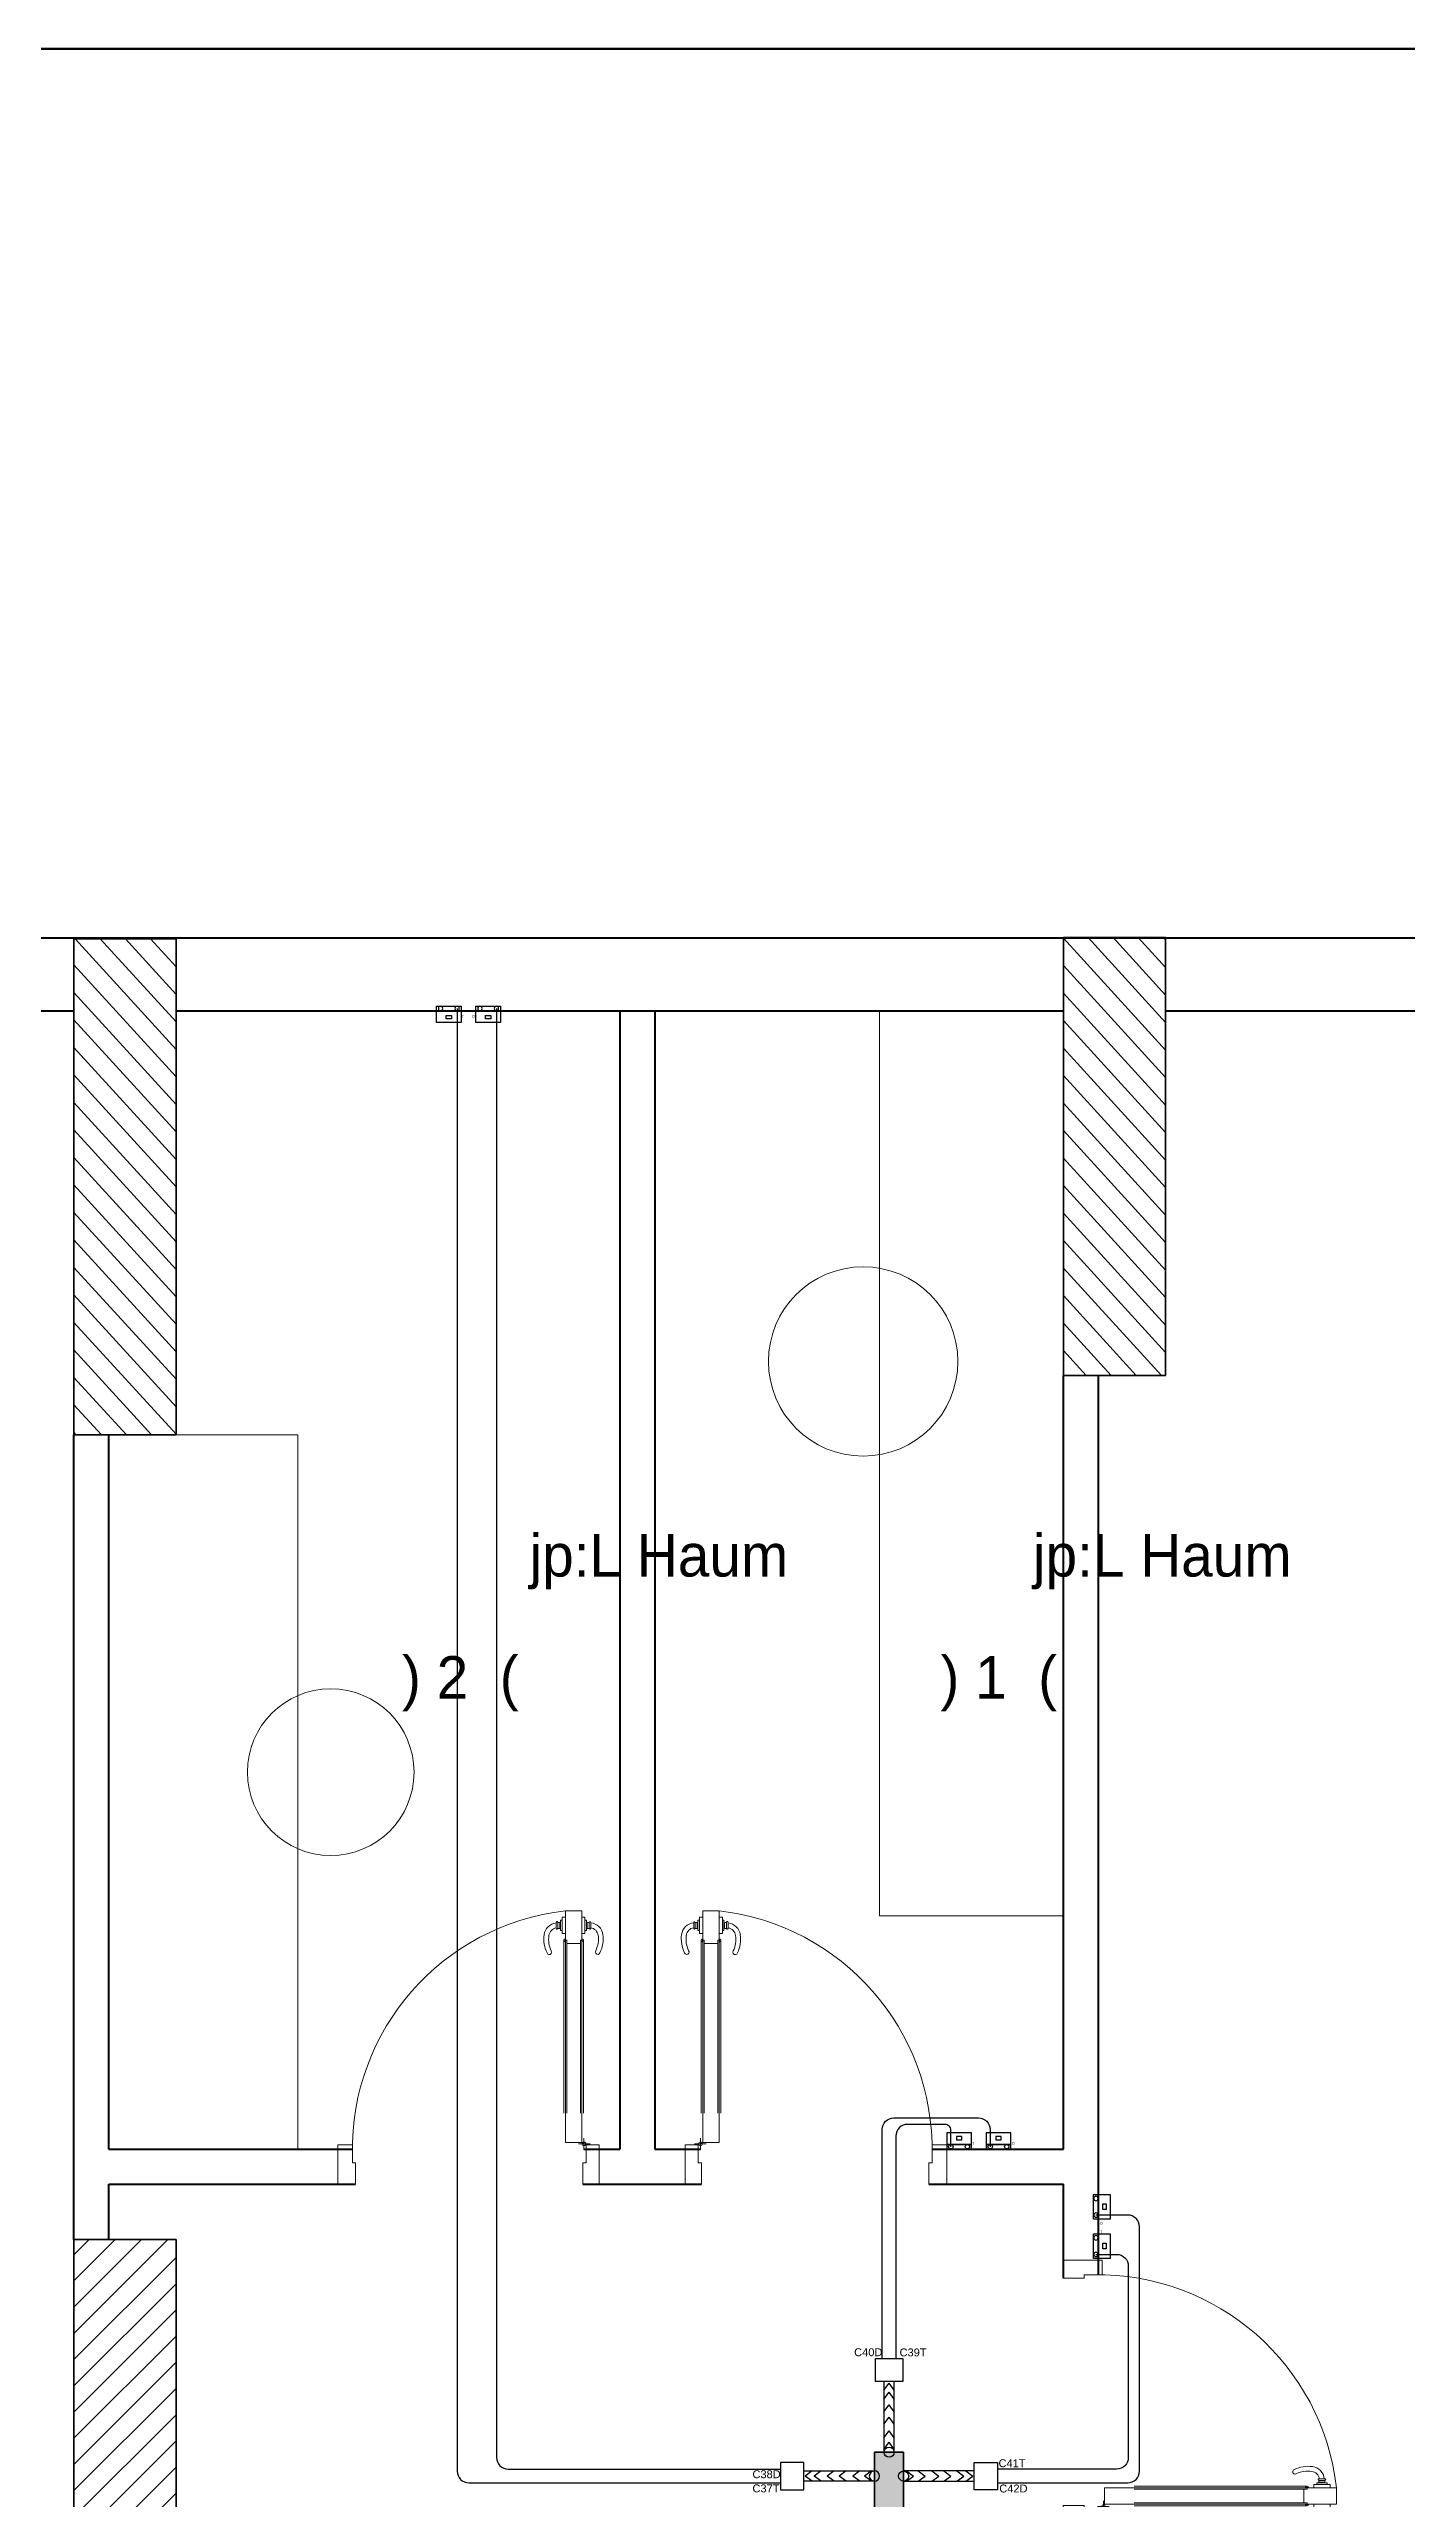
# Model space of a CAD drawing. Header units: inches. Extents: x 3955 to 4125, y 4886 to 4983.
# Drawn here: x 4021.22 to 4025.87, y 4907.48 to 4915.88 of the extents above; entities that cross this region are included whole.
import ezdxf

# ---------------------------------------------------------------- set-up
doc = ezdxf.new("R2010")
doc.units = ezdxf.units.IN
doc.header["$MEASUREMENT"] = 0
doc.linetypes.add('ACAD_ISO03W100', pattern=[30, 12, -18])
doc.layers.get('0').update_dxf_attribs({"lineweight": 35})
for name, color, linetype, lineweight in [('Column(S)', 24, 'Continuous', 35), ('DIM IN', 12, 'Continuous', 15), ('DOOR', 24, 'Continuous', 18), ('HA', 252, 'Continuous', 18), ('hatch col(S)', 45, 'Continuous', 15), ('Shop Drawing', 3, 'Continuous', 30), ('TEXT', 152, 'Continuous', 30), ('walls', 7, 'Continuous', 40)]:
    doc.layers.add(name, color=color, linetype=linetype, lineweight=lineweight)
for name, color, linetype in [('D&T', 4, 'Continuous'), ('E-LEADER', 30, 'Continuous'), ('E-TEXT', 2, 'Continuous'), ('SHP-CTL-EL-102$0$A-FRAME', 7, 'Continuous'), ('SHP-CTL-EL-102$0$WORK$0$LC TRUNK', 2, 'Continuous')]:
    doc.layers.add(name, color=color, linetype=linetype)
doc.styles.add('SOSA', font='sosa.shx')
doc.styles.get("Standard").update_dxf_attribs({"font": 'arial.ttf'})

# ---------------------------------------------------------------- blocks, each defined once
blk = doc.blocks.new('A$C73D03C2A')
at = {"layer": 'DOOR', "linetype": 'Continuous'}
for p, q in [((0.0714, 0.8128), (0.0714, 0.9107)), ((0.0714, 0.9107), (0.1258, 0.9107)), ((0.1258, 0.8128), (0.1258, 0.9107)), ((0.0412, 0.8522), (0.0412, 0.8715)), ((0.0463, 0.8522), (0.0463, 0.8715)), ((0.0466, 0.8522), (0.0466, 0.8721)), ((0.0529, 0.8721), (0.0466, 0.8721)), ((0.0529, 0.8522), (0.0466, 0.8522)), ((0.0529, 0.8522), (0.0529, 0.8721)), ((0.0551, 0.8453), (0.0551, 0.879)), ((0.0605, 0.879), (0.0551, 0.879)), ((0.0605, 0.8453), (0.0551, 0.8453)), ((0.0605, 0.8351), (0.0605, 0.8895)), ((0.0605, 0.8895), (0.0714, 0.8895)), ((0.0714, 0.8351), (0.0605, 0.8351)), ((0.0706, 0.8171), (0.0706, 0.8076)), ((0.1367, 0.8895), (0.1258, 0.8895)), ((0.1258, 0.8351), (0.1367, 0.8351)), ((0.1266, 0.8171), (0.1266, 0.8076)), ((0.1367, 0.8351), (0.1367, 0.8895)), ((0.1367, 0.879), (0.1421, 0.879)), ((0.1367, 0.8453), (0.1421, 0.8453)), ((0.1421, 0.8453), (0.1421, 0.879)), ((0.1443, 0.8721), (0.1506, 0.8721)), ((0.1443, 0.8522), (0.1443, 0.8721)), ((0.1443, 0.8522), (0.1506, 0.8522)), ((0.1506, 0.8522), (0.1506, 0.8721)), ((0.156, 0.8721), (0.1558, 0.8721)), ((0.156, 0.8522), (0.156, 0.8721)), ((0.0659, 0.2365), (0.0659, 0.8124)), ((0.0714, 0.8128), (0.0714, 0.2363)), ((0.0757, 0.8128), (0.0714, 0.8128)), ((0.0757, 0.8019), (0.0757, 0.8128)), ((0.0757, 0.8019), (0.0757, 0.2363)), ((0.0757, 0.8019), (0.1214, 0.8019)), ((0.1214, 0.8019), (0.1214, 0.8128)), ((0.1214, 0.8128), (0.1258, 0.8128)), ((0.1214, 0.8019), (0.1214, 0.2363)), ((0.1258, 0.8128), (0.1258, 0.2363)), ((0.1313, 0.2365), (0.1313, 0.8124)), ((0.0714, 0.2363), (0.0714, 0.1384)), ((0.1258, 0.1384), (0.1258, 0.2363)), ((0.0127, 0), (0.0127, 0.1306)), ((0.0563, 0.1306), (0.0127, 0.1306)), ((0.0563, 0.1306), (0.0563, 0.0707)), ((0.0714, 0.1384), (0.1258, 0.1384)), ((0.8351, 0.1306), (0.8351, 0.0707)), ((0.8351, 0.1306), (0.8839, 0.1306)), ((0.8839, 0), (0.8839, 0.1306)), ((0.0671, 0), (0.0127, 0)), ((0.0563, 0.0707), (0.0671, 0.0707)), ((0.0671, 0.0707), (0.0671, 0)), ((0.8242, 0.0707), (0.8242, 0)), ((0.8351, 0.0707), (0.8242, 0.0707)), ((0.8242, 0), (0.8839, 0))]:
    blk.add_line(p, q, dxfattribs=at)
at = {"layer": 'DOOR'}
for p, q in [((0.0127, 0.1307), (0.0127, 0)), ((0.0127, 0.1307), (0.0127, 0)), ((0.0127, 0.1307), (0.0127, 0)), ((0.0435, 0.1345), (0.0822, 0.1345)), ((0.0563, 0.1306), (0.0714, 0.1384)), ((0.0638, 0.1538), (0.0638, 0.1152))]:
    blk.add_line(p, q, dxfattribs=at)
at = {"layer": 'DOOR', "linetype": 'Continuous'}
blk.add_circle((0.0638, 0.1345), 0.00617, dxfattribs=at)
at = {"layer": 'DOOR'}
blk.add_arc((0.0349, 0.1156), 0.8003, 358.92889, 83.4773, dxfattribs=at)
at = {"layer": 'DOOR', "linetype": 'Continuous'}
for centre, radius, start, end in [((0.1052, 0.8173), 0.1054, 172.49463, 205.98988), ((0.0462, 0.8251), 0.0459, 96.27656, 172.49463), ((0.106, 0.8158), 0.0903, 171.58976, 204.90774), ((0.0462, 0.8251), 0.0297, 99.70891, 172.49463), ((0.0437, 0.8715), 0.00259, 0, 180), ((0.0437, 0.8522), 0.00259, 180, 0), ((0.0706, 0.8124), 0.00476, 90, 270), ((0.1266, 0.8124), 0.00476, 270, 90), ((0.1532, 0.8721), 0.00262, 0, 192.45107), ((0.1532, 0.8522), 0.00262, 167.54893, 0), ((0.151, 0.8244), 0.0459, 7.50537, 83.72344), ((0.151, 0.8244), 0.0297, 7.50537, 80.29109), ((0.0912, 0.8151), 0.0903, 335.09226, 8.41024), ((0.092, 0.8166), 0.1054, 334.01012, 7.50537), ((0.0179, 0.7732), 0.00773, 195.29128, 36.68849), ((0.1793, 0.7725), 0.00773, 143.31151, 344.70872)]:
    blk.add_arc(centre, radius, start, end, dxfattribs=at)
blk = doc.blocks.new('D1')
blk.add_lwpolyline([(0.339, 0), (0, 0), (0, -0.066), (0.339, -0.066)], close=True)
for centre in [(0.056, -0.033), (0.283, -0.033)]:
    blk.add_circle(centre, 0.0302)
at = {"layer": 'D&T'}
for points in [[(0.339, 0.16), (0, 0.16), (0, 0), (0.339, 0)], [(0.208, 0.109), (0.134, 0.109), (0.134, 0.062), (0.208, 0.062)]]:
    blk.add_lwpolyline(points, close=True, dxfattribs=at)
blk = doc.blocks.new('*U420')
at = {"layer": 'SHP-CTL-EL-102$0$A-FRAME', "ltscale": 20}
h = blk.add_hatch(dxfattribs=at)
h.set_pattern_fill('ANGLE', color=11, scale=8, angle=45, style=0)
h.set_pattern_definition([(45, (-3869.32, 0), (-39.51313, 39.51313), [40.64, -15.24]), (135, (-3869.32, 0), (-39.51313, -39.51313), [40.64, -15.24])])
h.paths.add_polyline_path([(4119.3, 50), (-127.5, 50), (-127.5, -50), (4119.3, -50)])
at = {"layer": 'SHP-CTL-EL-102$0$A-FRAME', "color": 0, "ltscale": 0.1}
blk.add_lwpolyline([(-127.5, 50), (4119.3, 50), (4119.3, -50), (-127.5, -50)], close=True, dxfattribs=at)
at = {"layer": 'SHP-CTL-EL-102$0$A-FRAME', "color": 0}
blk.add_lwpolyline([(4119.3, 50), (-127.5, 50), (-127.5, -50), (4119.3, -50)], close=True, dxfattribs=at)
blk = doc.blocks.new('Flexible')
for p, q in [((0.0098, 0.0178), (0.0339, 0)), ((0.0495, 0.0178), (0.0736, 0)), ((0.0963, 0.0178), (0.1204, 0)), ((0.1381, 0.0178), (0.1622, 0)), ((0.1822, 0.0178), (0.2062, 0)), ((0.2128, 0.0178), (0.2368, 0)), ((0.0098, -0.0179), (0.0339, 0)), ((0.0495, -0.0179), (0.0736, 0)), ((0.0963, -0.0179), (0.1204, 0)), ((0.1381, -0.0179), (0.1622, 0)), ((0.1822, -0.0179), (0.2062, 0)), ((0.2128, -0.0179), (0.2368, 0))]:
    blk.add_line(p, q)
at = {"layer": 'E-LEADER'}
blk.add_lwpolyline([(0, -0.0175), (0.242, -0.0175), (0.242, 0.0175), (0, 0.0178)], dxfattribs=at)
blk.add_lwpolyline([(0.242, 0.0469), (0.3213, 0.0469), (0.3213, -0.0469), (0.242, -0.0469)], close=True, dxfattribs=at)
blk.add_circle((0, 0), 0.0175, dxfattribs=at)
blk = doc.blocks.new('A$C7FB02DE5')
at = {"layer": 'hatch col(S)', "ltscale": 2.5}
h = blk.add_hatch(dxfattribs=at)
h.set_pattern_fill('ANSI31', color=256, scale=0.02, angle=-272.6316)
h.set_pattern_definition([(132.3684, (-150.42547, 298.16815), (-0.046915522, -0.042792333), [])])
h.paths.add_polyline_path([(10.5978, 0.0026), (10.2478, 0.0026), (10.2478, -1.4974), (10.5978, -1.4974)])
h = blk.add_hatch(dxfattribs=at)
h.set_pattern_fill('ANSI31', color=256, scale=0.02, angle=-272.6316)
h.set_pattern_definition([(132.3684, (-150.37583, 298.16815), (-0.046915522, -0.042792333), [])])
h.paths.add_polyline_path([(7.2074, -0.0016), (6.8574, -0.0016), (6.8574, -1.7016), (7.2074, -1.7016)])
h = blk.add_hatch(dxfattribs=at)
h.set_pattern_fill('ANSI31', color=256, scale=0.02, angle=-360)
h.set_pattern_definition([(45, (-332.58777, 281.5166), (-0.044901281, 0.044901281), [])])
h.paths.add_polyline_path([(7.2076, -4.4592), (6.8576, -4.4592), (6.8576, -6.1592), (7.2076, -6.1592)])
at = {"layer": 'Column(S)', "ltscale": 2.5}
for points in [[(10.2478, -1.4974), (10.5978, -1.4974), (10.5978, 0.0026), (10.2478, 0.0026)], [(6.8574, -1.7016), (7.2074, -1.7016), (7.2074, -0.0016), (6.8574, -0.0016)], [(6.8576, -6.1592), (7.2076, -6.1592), (7.2076, -4.4592), (6.8576, -4.4592)]]:
    blk.add_lwpolyline(points, close=True, dxfattribs=at)
at = {"layer": 'DIM IN', "ltscale": 2.5}
for points in [[(9.6178, -0.2484), (10.2474, -0.2484), (10.2474, -3.3501), (9.6178, -3.3501)], [(6.9774, -1.7016), (7.6245, -1.7016), (7.6245, -4.1492), (6.9774, -4.1492)]]:
    blk.add_lwpolyline(points, close=True, dxfattribs=at)
for centre, radius in [((9.5616, -1.4497, 0), 0.3244), ((7.7375, -2.8572, 0), 0.2855)]:
    blk.add_circle(centre, radius, dxfattribs=at)
at = {"layer": 'HA', "linetype": 'ACAD_ISO03W100'}
blk.add_lwpolyline([(10.5889, -16.2837), (0, -15.7971), (0, 0.0016), (31.541, 0.0016)], dxfattribs=at)
at = {"layer": 'Shop Drawing'}
for points in [[(8.1705, -0.2401), (8.1705, -5.2527, 0.414214), (8.2105, -5.2927), (9.2788, -5.2927)], [(8.3053, -0.2401), (8.3053, -5.2058, 0.414214), (8.3453, -5.2458), (9.2788, -5.2458)], [(9.6268, -4.8664), (9.6268, -4.082, -0.414214), (9.6668, -4.042), (9.9567, -4.042, -0.414214), (9.9967, -4.082), (9.9967, -4.1409)], [(9.862, -4.1409), (9.862, -4.0842, 0.414214), (9.842, -4.0642), (9.7137, -4.0642, 0.414214), (9.6737, -4.1042), (9.6737, -4.8664)], [(10.0215, -5.2928), (10.4683, -5.2928, 0.414214), (10.5083, -5.2528), (10.5083, -4.4151, 0.414214), (10.4683, -4.3751), (10.3592, -4.3751)], [(10.3592, -4.5098), (10.43, -4.5098, -0.414214), (10.47, -4.5498), (10.47, -5.2059, -0.414214), (10.43, -5.2459), (10.0215, -5.2459)]]:
    blk.add_lwpolyline(points, format="xyb", dxfattribs=at)
at = {"layer": 'walls', "ltscale": 2.5}
for p, q in [((0, 0.0016), (46.7839, 0.001)), ((2, -0.2484), (6.8574, -0.2484)), ((7.2074, -0.2484), (10.2478, -0.2484)), ((8.7276, -0.2484), (8.7276, -4.1492)), ((8.8476, -0.2484), (8.8476, -4.1492)), ((10.5978, -0.2484), (13.6274, -0.2484)), ((10.2474, -4.1492), (10.2474, -1.4974)), ((10.3674, -4.58), (10.3674, -1.4974)), ((6.8576, -4.4592), (6.8574, -1.7016)), ((6.9775, -4.1492), (6.9774, -1.7016)), ((6.9775, -4.1492), (7.8116, -4.1492)), ((8.6051, -4.1492), (8.7276, -4.1492)), ((8.8476, -4.1492), (9.0043, -4.1492)), ((9.7977, -4.1492), (10.2474, -4.1492)), ((6.9776, -4.4592), (6.9775, -4.2692)), ((6.9775, -4.2692), (7.8228, -4.2692)), ((8.6016, -4.2692), (9.0077, -4.2692)), ((9.7866, -4.2692), (10.2474, -4.2692)), ((10.2474, -4.5911), (10.2474, -4.2692))]:
    blk.add_line(p, q, dxfattribs=at)
at = {"layer": 'D&T', "xscale": -0.25, "yscale": 0.25, "zscale": 0.25}
for p, rotation in [((8.0997, -0.2484), 180), ((8.2345, -0.2484), 180), ((10.3674, -4.389), 270), ((10.3674, -4.5238), 270)]:
    blk.add_blockref('D1', p, dxfattribs=dict(at, rotation=rotation))
at = {"layer": 'D&T', "xscale": 0.25, "yscale": 0.25, "zscale": 0.25}
for p in [(9.848, -4.1327), (9.9828, -4.1327)]:
    blk.add_blockref('D1', p, dxfattribs=at)
at = {"layer": 'DOOR', "ltscale": 2.5, "yscale": 1.028836370296499, "zscale": 1.028836370296499}
for p, xscale in [((8.6707, -4.2692), -1.028836370296499), ((8.9386, -4.2692), 1.028836370296499)]:
    blk.add_blockref('A$C73D03C2A', p, dxfattribs=dict(at, xscale=xscale))
at = {"layer": 'DOOR', "ltscale": 2.5, "xscale": -1.028836370296499, "yscale": 1.028836370296499, "zscale": 1.028836370296499, "rotation": 270}
blk.add_blockref('A$C73D03C2A', (10.2464, -5.4391), dxfattribs=at)
at = {"layer": 'Shop Drawing', "rotation": 90}
blk.add_blockref('Flexible', (9.6503, -5.1877), dxfattribs=at)
at = {"layer": 'Shop Drawing', "xscale": -1, "rotation": 2.005667631976849e-07}
blk.add_blockref('Flexible', (9.6002, -5.2693), dxfattribs=at)
at = {"layer": 'Shop Drawing'}
blk.add_blockref('Flexible', (9.7002, -5.2694), dxfattribs=at)
at = {"layer": 'SHP-CTL-EL-102$0$WORK$0$LC TRUNK', "color": 2, "lineweight": 0, "xscale": 0.001000000000000001, "yscale": 0.001000000000000001, "zscale": 0.001000000000000001, "rotation": 89.93178105278136}
blk.add_blockref('*U420', (9.6454, -9.307), dxfattribs=at)
at = {"layer": 'D&T', "char_height": 0.00885, "attachment_point": 1}
for s, insert in [('T', (8.1858, -0.2638, 0)), ('D', (8.2232, -0.2629, 0)), ('T', (9.9357, -4.1262, 0)), ('D', (10.0719, -4.1246, 0)), ('T', (10.3739, -4.4287, 0)), ('D', (10.3739, -4.3988, 0))]:
    blk.add_mtext_dynamic_manual_height_columns(s, width=0.080908, gutter_width=12.5, heights=[0], dxfattribs=dict(at, insert=insert))
at = {"layer": 'E-TEXT', "char_height": 0.02711, "attachment_point": 1}
for s, insert in [('C40D', (9.5307, -4.8315, 0)), ('C39T', (9.6863, -4.8322, 0)), ('C38D', (9.1823, -5.2496, 0)), ('C41T', (10.0254, -5.2119, 0)), ('C37T', (9.1823, -5.2981, 0)), ('C42D', (10.0279, -5.2985, 0))]:
    blk.add_mtext_dynamic_manual_height_columns(s, width=6.018011, gutter_width=12.5, heights=[0], dxfattribs=dict(at, insert=insert))
at = {"layer": 'TEXT', "linetype": 'Continuous', "ltscale": 0.09, "style": 'SOSA'}
for s, p in [('jp:L Haum', (8.4186, -2.1868, 0)), ('jp:L Haum', (10.1432, -2.1868, 0)), (') 2  (', (7.9816, -2.605, 0)), (') 1  (', (9.8263, -2.605, 0))]:
    blk.add_text(s, height=0.14542, dxfattribs=at).set_placement(p)

msp = doc.modelspace()

# ---------------------------------------------------------------- linework, layer by layer
at = {"color": 1, "lineweight": 50}
msp.add_lwpolyline([(4066.7949, 4915.8767), (4012.1202, 4915.8767), (4012.1202, 4887.2255), (4066.7949, 4887.2255)], close=True, dxfattribs=at)

# ---------------------------------------------------------------- block references
msp.add_blockref('A$C7FB02DE5', (4014.4456, 4912.8287))

doc.saveas('drawing.dxf')
